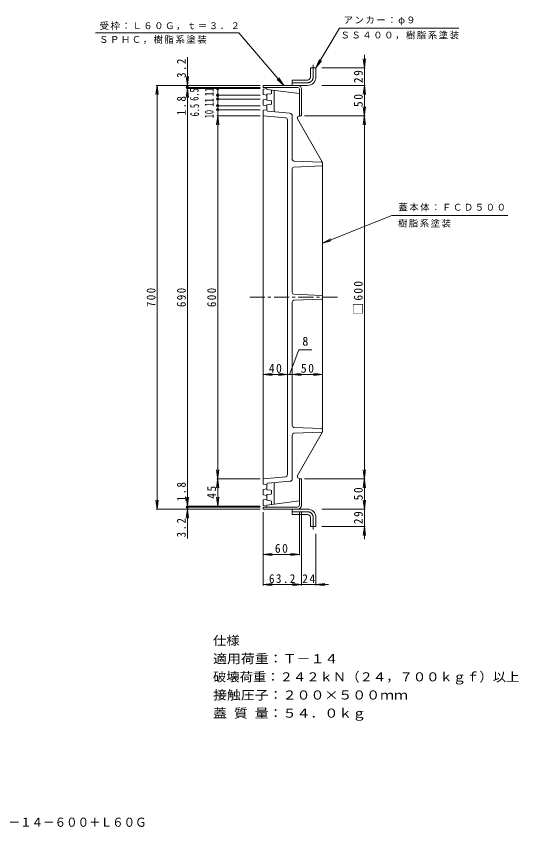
# Model space of a CAD drawing. Units: millimetres, scale not verified. Extents: x -854 to 819, y -687 to 654.
# Drawn here: x -11 to 819, y -687 to 654 of the extents above; entities that cross this region are included whole.
import ezdxf
from ezdxf.enums import TextEntityAlignment as Align

# ---------------------------------------------------------------- set-up
doc = ezdxf.new("R2010")
doc.units = ezdxf.units.MM
doc.header["$LTSCALE"] = 5
doc.header["$PDMODE"] = 32
doc.header["$PDSIZE"] = 4
doc.linetypes.add('CHAIN1', pattern=[8, 5, -1, 1, -1])
for name, color, linetype, lineweight in [('0-0', 3, 'Continuous', 9), ('0-1', 2, 'Continuous', 9), ('0-E', 7, 'Continuous', 9), ('0-F', 7, 'Continuous', 9)]:
    doc.layers.add(name, color=color, linetype=linetype, lineweight=lineweight)
doc.layers.add('F-5_F-5ﾚｲﾔ', color=3, linetype='Continuous')
doc.styles.add('ＭＳ ゴシック', font='')
doc.styles.get('ＭＳ ゴシック').set_extended_font_data('MS Gothic')

msp = doc.modelspace()

# ---------------------------------------------------------------- linework, layer by layer
at = {"layer": '0-0'}
for p, q in [((402.662, 532.912), (402.662, 534.412)), ((402.662, 532.912), (456.662, 525.912)), ((402.662, 524.912), (409.348, 525.748)), ((402.662, 515.412), (402.662, 524.912)), ((410.662, 527.236), (410.662, 530.557)), ((414.662, 497.7), (414.662, 531.386)), ((456.662, 525.912), (456.662, 488.912)), ((402.662, 515.412), (409.348, 514.576)), ((410.662, 509.736), (410.662, 513.088)), ((396.662, 498.412), (402.662, 499.412)), ((396.662, 498.412), (396.662, -119.588)), ((409.348, 508.248), (402.662, 507.412)), ((402.662, 498.75), (402.662, 507.412)), ((404.488, 496.758), (441.011, 493.562)), ((396.662, 489.412), (433.924, 486.152)), ((436.662, 483.163), (436.662, -104.339)), ((444.662, 417.295), (444.662, 489.577)), ((453.575, 484.199), (494.532, 411.944)), ((455.409, 488.577), (456.662, 488.912)), ((456.656, 488.911), (456.662, 488.912)), ((447.542, 414.297), (493.702, 412.451)), ((447.542, 404.527), (493.702, 406.374)), ((494.662, 411.451), (494.662, -32.627)), ((444.662, 197.295), (444.662, 401.53)), ((447.542, 194.297), (493.702, 192.451)), ((444.662, 181.53), (444.662, -22.705)), ((447.542, 184.527), (493.702, 186.374)), ((447.542, -25.703), (493.702, -27.549)), ((444.662, -38.47), (444.662, -110.753)), ((447.542, -35.473), (493.702, -33.626)), ((453.575, -105.375), (494.532, -33.12)), ((396.662, -110.588), (433.924, -107.327)), ((396.662, -119.588), (402.662, -120.588)), ((402.662, -119.926), (402.662, -128.588)), ((404.488, -117.934), (441.011, -114.738)), ((414.662, -118.876), (414.662, -152.562)), ((455.409, -109.753), (456.662, -110.088)), ((456.656, -110.086), (456.662, -110.088)), ((456.662, -147.088), (456.662, -110.088)), ((409.348, -129.424), (402.662, -128.588)), ((410.662, -130.912), (410.662, -134.264)), ((402.662, -136.588), (409.348, -135.752)), ((402.662, -136.588), (402.662, -146.088)), ((402.662, -146.088), (409.348, -146.924)), ((402.662, -154.088), (456.662, -147.088)), ((402.662, -154.088), (402.662, -155.588)), ((410.662, -148.412), (410.662, -151.733))]:
    msp.add_line(p, q, dxfattribs=at)
at = {"layer": '0-0', "linetype": 'CHAIN1'}
msp.add_line((519.662, 189.412), (371.662, 189.412), dxfattribs=at)
at = {"layer": '0-0'}
for points in [[(402.662, 523.412), (396.662, 524.412), (396.662, 533.412), (402.662, 534.412)], [(402.662, 505.912), (396.662, 506.912), (396.662, 515.912), (402.662, 516.912)], [(402.662, -127.088), (396.662, -128.088), (396.662, -137.088), (402.662, -138.088)], [(402.662, -144.588), (396.662, -145.588), (396.662, -154.588), (402.662, -155.588)]]:
    msp.add_lwpolyline(points, dxfattribs=at)
for centre, radius, start, end in [((409.162, 527.236), 1.5, 277.12502, 0), ((409.162, 530.557), 1.5, 0, 82.61395), ((409.162, 513.088), 1.5, 0, 82.87497), ((409.162, 509.736), 1.5, 277.12502, 359.99998), ((404.662, 498.75), 2, 180, 264.99619), ((416.662, 497.7), 2, 180, 264.99619), ((433.662, 483.163), 3, 0, 84.99934), ((440.662, 489.577), 4, 0, 84.99986), ((456.185, 485.679), 3, 104.98012, 209.54529), ((447.662, 417.295), 3, 180, 267.70976), ((447.662, 401.53), 3, 92.29024, 180), ((493.662, 411.451), 1, 0, 87.70967), ((493.662, 407.373), 1, 272.29033, 0), ((447.662, 197.295), 3, 180, 267.70976), ((493.662, 191.451), 1, 0, 87.70967), ((447.662, 181.53), 3, 92.29024, 180), ((493.662, 187.373), 1, 272.29033, 0), ((447.662, -22.705), 3, 180, 267.70976), ((447.662, -38.47), 3, 92.29024, 180), ((493.662, -28.549), 1, 0, 87.70967), ((493.662, -32.627), 1, 272.29033, 0), ((433.662, -104.339), 3, 275.00066, 0), ((456.185, -106.854), 3, 150.45471, 255.01988), ((404.662, -119.926), 2, 95.00381, 180), ((416.662, -118.876), 2, 95.00381, 180), ((440.662, -110.753), 4, 275.00014, 0), ((409.162, -130.912), 1.5, 0.00002, 82.87498), ((409.162, -134.264), 1.5, 277.12503, 0), ((409.162, -148.412), 1.5, 0, 82.87498), ((409.162, -151.733), 1.5, 277.38605, 0)]:
    msp.add_arc(centre, radius, start, end, dxfattribs=at)
at = {"layer": '0-1'}
for p, q in [((483.862, 568.412), (474.862, 568.412)), ((474.862, 553.412), (474.862, 568.412)), ((483.862, 553.412), (483.862, 568.412)), ((396.662, 536.212), (396.662, 539.412)), ((469.862, 539.412), (396.662, 539.412)), ((444.862, 539.412), (444.862, 548.412)), ((469.862, 548.412), (444.862, 548.412)), ((453.662, 536.212), (396.662, 536.212)), ((456.662, 488.912), (456.662, 533.212)), ((459.862, 489.412), (459.862, 533.412)), ((459.862, 489.412), (456.662, 489.412)), ((456.662, -110.088), (456.662, -154.388)), ((459.862, -110.588), (456.662, -110.588)), ((459.862, -110.588), (459.862, -154.588)), ((453.662, -157.388), (396.662, -157.388)), ((396.662, -157.388), (396.662, -160.588)), ((469.862, -160.588), (396.662, -160.588)), ((444.862, -160.588), (444.862, -169.588)), ((469.862, -169.588), (444.862, -169.588)), ((474.862, -174.588), (474.862, -189.588)), ((483.862, -174.588), (483.862, -189.588)), ((483.862, -189.588), (474.862, -189.588))]:
    msp.add_line(p, q, dxfattribs=at)
at = {"layer": '0-1', "linetype": 'CHAIN1'}
for p, q in [((479.362, 553.412), (479.362, 573.412)), ((469.862, 543.912), (439.862, 543.912)), ((469.862, -165.088), (439.862, -165.088)), ((479.362, -174.588), (479.362, -194.588))]:
    msp.add_line(p, q, dxfattribs=at)
for centre, start, end in [((469.862, 553.412), 270, 359.99998), ((469.862, -174.588), 0, 89.99998)]:
    msp.add_arc(centre, 9.5, start, end, dxfattribs=at)
at = {"layer": '0-1'}
for centre, radius, start, end in [((469.862, 553.412), 5, 270, 0), ((469.862, 553.412), 14, 270, 0), ((453.862, 533.412), 6, 0, 90), ((453.662, 533.212), 3, 0, 90), ((453.662, -154.388), 3, 270, 0), ((453.862, -154.588), 6, 270, 0), ((469.862, -174.588), 14, 0, 90), ((469.862, -174.588), 5, 0, 90)]:
    msp.add_arc(centre, radius, start, end, dxfattribs=at)
at = {"layer": '0-E'}
for p, q in [((522.524, 633.909), (483.862, 568.412)), ((522.524, 633.909), (719.903, 633.909)), ((119.682, 626.224), (356.309, 626.224)), ((356.309, 626.224), (430.854, 539.412)), ((483.862, 568.412), (489.736, 582.214)), ((483.862, 568.412), (493.108, 580.224)), ((430.854, 539.412), (422.65, 551.971)), ((430.854, 539.412), (419.68, 549.419)), ((608.998, 324.572), (800.755, 324.572)), ((494.662, 278.886), (509.198, 282.586))]:
    msp.add_line(p, q, dxfattribs=at)
msp.add_lwpolyline([(608.998, 324.572), (494.662, 278.886), (507.746, 286.222)], dxfattribs=at)
at = {"layer": '0-F'}
for p, q in [((271.662, -209.057), (271.662, 586.034)), ((563.862, 568.412), (561.904, 583.284)), ((563.862, -210.535), (563.862, 590.108)), ((563.862, 568.412), (565.82, 583.284)), ((493.862, 568.412), (565.362, 568.412)), ((271.662, 539.412), (269.704, 554.284)), ((271.662, 539.412), (273.62, 554.284)), ((221.662, 539.412), (219.704, 524.541)), ((391.662, 539.412), (220.162, 539.412)), ((221.662, 539.412), (223.62, 524.541)), ((221.662, -160.588), (221.662, 539.412)), ((493.862, 539.412), (565.362, 539.412)), ((563.862, 539.412), (561.904, 524.54)), ((563.862, 539.412), (565.82, 524.54)), ((271.662, 534.412), (269.704, 519.541)), ((391.662, 536.212), (270.162, 536.212)), ((391.662, 534.412), (270.162, 534.412)), ((271.662, 534.412), (273.62, 519.541)), ((321.662, -155.588), (321.662, 534.412)), ((391.662, 523.412), (321.662, 523.412)), ((391.662, 516.912), (321.662, 516.912)), ((391.662, 505.912), (321.662, 505.912)), ((391.662, 499.412), (321.662, 499.412)), ((565.82, 504.284), (561.904, 474.541)), ((561.904, 504.284), (565.82, 474.541)), ((321.662, 489.412), (319.704, 474.541)), ((320.162, 489.412), (391.662, 489.412)), ((321.662, 489.412), (323.62, 474.541)), ((464.862, 489.412), (565.362, 489.412)), ((455.607, 102.609), (440.412, 61.967)), ((455.607, 102.609), (476.902, 102.609)), ((396.662, 61.967), (411.534, 63.924)), ((396.662, 61.967), (494.662, 61.967)), ((396.662, 61.967), (411.534, 60.009)), ((436.662, 61.967), (421.79, 63.924)), ((436.662, 61.967), (421.79, 60.009)), ((444.662, 61.967), (459.534, 63.924)), ((444.662, 61.967), (459.534, 60.009)), ((494.662, 61.967), (479.791, 63.924)), ((494.662, 61.967), (479.791, 60.009)), ((323.62, -125.459), (319.704, -95.716)), ((319.704, -125.459), (323.62, -95.716)), ((565.82, -95.716), (561.904, -125.459)), ((561.904, -95.716), (565.82, -125.459)), ((391.662, -110.588), (320.162, -110.588)), ((464.862, -110.588), (565.362, -110.588)), ((221.662, -160.588), (219.704, -145.716)), ((221.662, -160.588), (223.62, -145.716)), ((271.662, -155.588), (269.704, -140.716)), ((271.662, -155.588), (273.62, -140.716)), ((321.662, -155.588), (319.704, -140.716)), ((321.662, -155.588), (323.62, -140.716)), ((563.862, -160.588), (561.904, -145.716)), ((563.862, -160.588), (565.82, -145.716)), ((391.662, -160.588), (220.162, -160.588)), ((271.662, -160.588), (269.704, -175.459)), ((391.662, -155.588), (270.162, -155.588)), ((391.662, -157.388), (270.162, -157.388)), ((271.662, -160.588), (273.62, -175.459)), ((493.862, -160.588), (565.362, -160.588)), ((396.662, -165.588), (396.662, -287.088)), ((456.662, -165.588), (456.662, -237.088)), ((459.862, -165.588), (459.862, -287.088)), ((493.862, -189.588), (565.362, -189.588)), ((563.862, -189.588), (561.904, -204.459)), ((563.862, -189.588), (565.82, -204.459)), ((483.862, -201.838), (483.862, -287.088)), ((396.662, -235.588), (411.534, -233.63)), ((396.662, -235.588), (456.662, -235.588)), ((396.662, -235.588), (411.534, -237.546)), ((456.662, -235.588), (441.79, -233.63)), ((456.662, -235.588), (441.79, -237.546)), ((396.662, -285.588), (411.534, -283.63)), ((396.662, -285.588), (411.534, -287.546)), ((396.662, -285.588), (504.68, -285.588)), ((459.862, -285.588), (444.99, -283.63)), ((459.862, -285.588), (444.99, -287.546)), ((483.862, -285.588), (498.734, -283.63)), ((483.862, -285.588), (498.734, -287.546))]:
    msp.add_line(p, q, dxfattribs=at)
for p in [(271.662, 536.212), (321.662, 534.412), (321.662, 523.412), (321.662, 516.912), (321.662, 505.912), (321.662, 499.412), (271.662, -157.388)]:
    msp.add_point(p, dxfattribs=at)

# ---------------------------------------------------------------- texts
at = {"layer": '0-E', "char_height": 11, "attachment_point": 7, "style": 'ＭＳ ゴシック'}
for s, insert in [('\\T1.17;受枠：Ｌ６０Ｇ，ｔ＝３．２', (126.761, 630.925)), ('\\T1.17;アンカー：φ９', (529.556, 639.086)), ('\\T1.17;ＳＰＨＣ，樹脂系塗装', (125.845, 608.237)), ('\\T1.17;ＳＳ４００，樹脂系塗装', (524.445, 615.515)), ('\\T1.17;蓋本体：ＦＣＤ５００', (619.992, 331.357)), ('\\T1.17;樹脂系塗装', (619.334, 304.732))]:
    msp.add_mtext(s, dxfattribs=dict(at, insert=insert))
at = {"layer": '0-F', "color": 2, "style": 'ＭＳ ゴシック', "width": 0.6}
for s, p in [('6.5', (294.521, 514.181)), ('11', (319.162, 521.912)), ('11', (319.162, 504.645)), ('6.5', (295.336, 488.372)), ('10', (319.162, 485.246))]:
    msp.add_text(s, height=14.66, rotation=90, dxfattribs=at).set_placement(p, align=Align.BOTTOM_LEFT)
at = {"layer": '0-F', "color": 2, "style": 'ＭＳ ゴシック'}
msp.add_text('8', height=14.66, dxfattribs=at).set_placement((461.381, 105.04), align=Align.BOTTOM_LEFT)
for s, width, p in [('仕様', 1.1, (313.919, -389.885)), ('適用荷重：Ｔ－１４', 1.15, (313.919, -419.885)), ('破壊荷重：２４２ｋＮ（２４，７００ｋｇｆ）以上', 1.1, (313.919, -449.885)), ('接触圧子：２００×５００ｍｍ', 1.15, (313.919, -479.885)), ('蓋 質 量：５４．０ｋｇ', 1.15, (313.919, -509.885))]:
    msp.add_text(s, height=14.66, dxfattribs=dict(at, width=width)).set_placement(p, align=Align.BOTTOM_LEFT)
at = {"layer": '0-F', "color": 2, "char_height": 14.66, "attachment_point": 7, "rotation": 90, "style": 'ＭＳ ゴシック'}
for s, insert in [('\\T1.27;\\W0.9;3.2', (269.162, 551.981)), ('\\T1.27;\\W0.95;29', (561.362, 543.287)), ('\\T1.27;\\W0.95;50', (561.362, 503.787)), ('\\T1.27;\\W0.9;1.8', (269.162, 490.104)), ('\\T1.21;\\W0.95;□600', (561.362, 160.912)), ('\\T1.27;\\W0.9;700', (219.162, 173.162)), ('\\T1.27;\\W0.9;690', (269.162, 173.162)), ('\\T1.27;\\W0.9;600', (319.162, 173.162)), ('\\T1.27;\\W0.9;1.8', (269.162, -147.793)), ('\\T1.27;\\W0.95;45', (319.162, -143.713)), ('\\T1.27;\\W0.95;50', (561.362, -146.213)), ('\\T1.27;\\W0.95;29', (561.362, -185.713)), ('\\T1.27;\\W0.9;3.2', (269.162, -207.353))]:
    msp.add_mtext(s, dxfattribs=dict(at, insert=insert))
at = {"layer": '0-F', "color": 2, "char_height": 14.66, "attachment_point": 7, "style": 'ＭＳ ゴシック'}
for s, insert in [('\\T1.27;\\W0.95;40', (406.037, 64.467)), ('\\T1.27;\\W0.95;50', (459.037, 64.467)), ('\\T1.27;\\W0.95;60', (416.037, -233.088)), ('\\T1.28;\\W0.9;63.2', (406.387, -283.088)), ('\\T1.27;\\W0.95;24', (461.237, -283.088))]:
    msp.add_mtext(s, dxfattribs=dict(at, insert=insert))
at = {"layer": 'F-5_F-5ﾚｲﾔ', "style": 'ＭＳ ゴシック', "width": 0.95}
msp.add_text('カラー舗装用みぞ蓋\u3000ＧＨＷ－１４－６００＋Ｌ６０Ｇ', height=14.66, dxfattribs=at).set_placement((-270.557, -690.077), align=Align.BOTTOM_LEFT)

doc.saveas('drawing.dxf')
